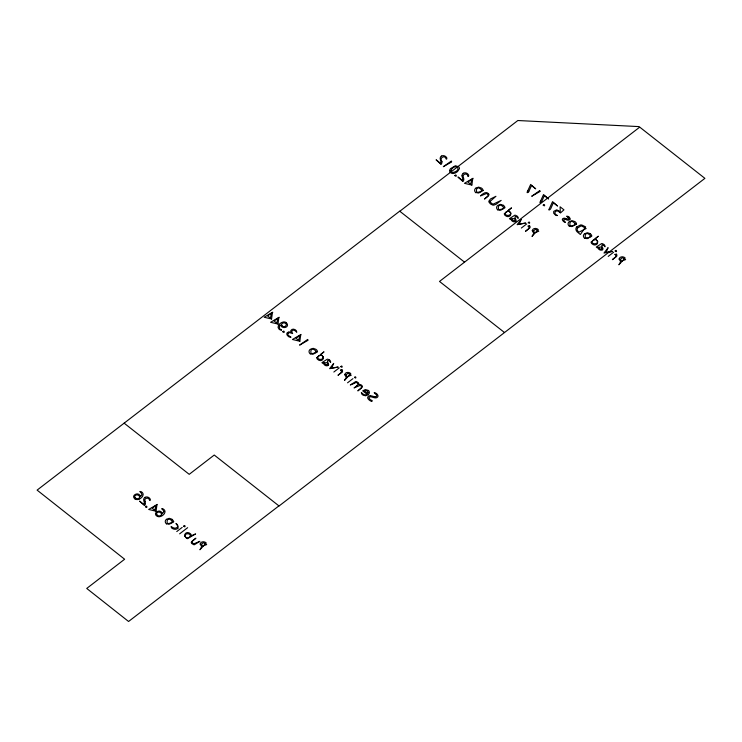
<?xml version="1.0" encoding="UTF-8"?>
<svg xmlns="http://www.w3.org/2000/svg" width="742" height="742" viewBox="0 0 742 742"><rect width="100%" height="100%" fill="white"/><g stroke="black" fill="none" stroke-linecap="round" stroke-linejoin="round"><path stroke-width="1.11" d="M361.428 392.481L361.419 392.648A3.515 2.68 11.6 0 0 362.421 394.707A4.842 3.691 11.6 0 0 362.745 394.948L365.491 395.811L368.097 394.79M277.007 322.353L277.796 318.188L274.086 321.045L276.942 323.169M470.892 183.376L471.671 179.221L467.97 182.078L470.818 184.313M270.561 317.557L271.368 313.143L267.658 315.99L270.505 318.235M298.85 339.864L299.657 335.384L295.956 338.241L298.803 340.476M324.402 362.968L326.879 362.578A3.432 2.616 11.6 0 1 327.612 363.58A1.475 1.122 11.6 0 1 327.074 364.443M511.906 218.983L514.382 218.593M598.766 247.346L601.243 246.956A3.432 2.616 11.6 0 1 601.975 247.967M166.7 523.843L171.959 522.86L173.674 521.709M317.455 351.727L315.74 352.877L310.49 353.86M483.042 190.508L481.326 191.659L476.076 192.642M576.478 224.047L574.762 225.197L569.504 226.18M358.674 384.681L358.785 383.846A2.736 2.078 11.6 0 0 358.238 382.659L356.559 381.611A2.059 1.567 11.6 0 0 355.78 381.527L350.307 384.977L354.37 383.336M528.703 191.751L531.513 185.546L535.696 188.839L530.669 184.443L527.71 190.963M540.63 200.98L543.524 194.552L548.551 198.949L544.368 195.656L541.558 201.861A2.894 2.207 11.6 0 1 539.99 202.761A5.75 4.378 11.6 0 1 540.547 201.063M577.647 227.942L580.773 226.078A3.209 2.439 11.6 0 1 581.951 226.106L586.143 228.536L578.936 232.144L578.213 231.504A4.192 3.191 11.6 0 1 577.545 227.887M576.757 226.941L580.383 225.002A4.1 3.126 11.6 0 1 581.895 225.039L585.614 226.867L580.355 234.518L577.044 231.745A5.528 4.211 11.6 0 1 576.692 226.913M177.811 528.378C179.61 526.625 173.563 521.515 176.976 524.251A3.098 2.365 11.6 0 1 176.939 527.506A3.098 2.365 11.6 0 1 172.84 527.525A5.695 4.341 11.6 0 0 171.003 526.681A4.387 3.339 11.6 0 0 172.283 528.211M328.075 365.259L328.391 364.943A2.05 1.558 11.6 0 0 328.632 364.396C328.307 363.051 325.942 359.685 328.91 360.677A11.241 8.561 11.6 0 1 330.626 362.384L330.598 361.697A3.348 2.551 11.6 0 0 329.578 360.037M515.588 221.274L515.903 220.968A2.05 1.558 11.6 0 0 516.135 220.42C515.82 219.066 513.455 215.699 516.423 216.701A11.241 8.561 11.6 0 1 518.139 218.398L518.111 217.721A3.348 2.551 11.6 0 0 517.081 216.061L515.505 215.282A2.096 1.595 11.6 0 0 514.735 215.226L509.439 218.677L510.394 219.428L511.238 218.779L511.182 219.4A2.653 2.022 11.6 0 0 511.85 220.745L511.98 220.866A2.597 1.976 11.6 0 0 515.746 221.431M602.439 249.637L602.754 249.331A2.05 1.558 11.6 0 0 602.996 248.774C602.671 247.429 600.315 244.062 603.274 245.064M342.248 371.965L337.981 375.285L341.441 372.456L341.255 370.536A1.707 1.298 11.6 0 0 340.365 370.082L341.895 369.804M616.621 256.342L612.354 259.672L615.814 256.843L615.619 254.923A1.707 1.298 11.6 0 0 614.728 254.46L616.268 254.191M333.844 372.03L339.242 367.865M521.348 228.044L526.755 223.88M347.553 382.807L352.951 378.643M357.143 385.552L354.064 387.927L359.759 385.552A1.447 1.104 11.6 0 1 360.482 385.654L360.835 385.812A2.393 1.827 11.6 0 1 361.178 386.044M360.9 388.511L357.82 390.886L362.421 386.749A2.68 2.041 11.6 0 0 361.753 385.386A2.458 1.874 11.6 0 0 358.636 384.634M176.763 531.56L182.161 527.395M179.647 533.832L187.652 527.664M504.439 332.49L439.505 281.441L639.734 127.132L704.9 178.358L279.057 505.998L214.243 455.041L189.219 474.333L124.137 423.163M608.208 256.407L613.606 252.243M399.697 211.164L37.1 490.119L124.628 559.236L86.731 588.443L128.57 621.481L278.918 505.886M475.956 188.116L478.581 187.114L481.419 188.051A4.304 3.274 11.6 0 1 483.135 190.508M166.579 519.317L169.204 518.315L172.051 519.252M569.383 221.654L572.008 220.652L574.855 221.58A4.304 3.274 11.6 0 1 576.571 224.047M584.733 233.721L587.358 232.719L590.205 233.647M288.462 333.13L289.055 332.796A2.17 1.651 11.6 0 1 289.742 332.657L292.654 333.557L291.745 331.683A2.133 1.623 11.6 0 1 291.958 331.025L293.201 330.19A1.456 1.113 11.6 0 1 293.906 330.181L295.233 330.83A15.721 11.974 11.6 0 1 296.763 332.231C296.865 329.402 292.2 327.927 290.938 330.422A2.486 1.892 11.6 0 0 290.808 331.284L291.346 332.453L288.694 331.822L286.866 333.13L286.913 334.818L288.369 336.478A3.144 2.393 11.6 0 0 290.994 337.193A17.409 13.254 11.6 0 1 288.926 335.764A2.541 1.929 11.6 0 1 288.221 333M138.81 499.273L138.402 499.394A3.422 2.606 11.6 0 1 134.988 498.976M498.003 209.884L503.252 208.901L504.968 207.751A4.304 3.274 11.6 0 0 503.317 205.321M584.854 238.247L590.113 237.264L591.819 236.114A4.304 3.274 11.6 0 0 590.168 233.684M639.057 126.604L517.842 120.519L399.808 211.257L464.538 262.149M373.931 396.562L372.929 396.274A14.961 11.39 11.6 0 0 371.659 395.931A5.315 4.044 11.6 0 0 370.462 395.746M566.934 218.964L566.294 218.723A10.128 7.708 11.6 0 0 565.302 218.38A3.348 2.551 11.6 0 0 564.439 218.213A2.031 1.549 11.6 0 0 562.9 218.686L562.807 218.769A1.892 1.447 11.6 0 0 562.492 219.298M529.408 225.828L527.868 226.125A1.707 1.298 11.6 0 1 528.749 226.57L528.953 228.48L525.494 231.309L529.76 227.98A2.449 1.864 11.6 0 0 529.519 225.763M487.457 193.931L486.919 193.671A1.465 1.113 11.6 0 0 486.353 193.569L480.491 195.925C482.207 194.246 485.852 190.88 488.329 193.504A2.857 2.17 11.6 0 1 489.052 194.933L484.489 199.06L487.568 196.686A2.476 1.883 11.6 0 0 487.587 193.838M135.035 498.93C130.49 495.897 137.799 491.519 140.006 495.433A2.606 1.985 11.6 0 1 140.377 496.704L141.963 494.71L141.054 492.642A11.77 8.969 11.6 0 1 139.802 491.492L140.618 491.547A2.152 1.642 11.6 0 1 141.36 491.807L141.991 492.252A3.877 2.949 11.6 0 1 142.909 493.439A4.211 3.209 11.6 0 1 143.113 494.766L142.659 496.166A8.496 6.474 11.6 0 1 141.917 497.168L141.314 497.752A12.428 9.47 11.6 0 1 140.646 498.29A8.422 6.409 11.6 0 1 138.819 499.292M286.254 322.64L285.93 322.427A3.079 2.347 11.6 0 0 283.388 321.963C280.272 322.269 275.792 326.74 279.363 329.402M503.345 205.284L500.507 204.356L497.882 205.358A4.266 3.246 11.6 0 0 497.817 210.014M192.697 543.153L193.439 543.571A1.54 1.169 11.6 0 0 194.209 543.673L199.895 541.335L194.404 544.73A2.207 1.688 11.6 0 1 193.579 544.628L191.826 543.543A2.597 1.976 11.6 0 1 191.278 542.161L195.897 538.191L192.79 540.593A2.43 1.846 11.6 0 0 192.549 543.237M329.559 360.055L327.992 359.267A2.096 1.595 11.6 0 0 327.222 359.211L321.926 362.662L322.881 363.413L323.725 362.764L323.67 363.376A2.653 2.022 11.6 0 0 324.337 364.73L324.467 364.851A2.597 1.976 11.6 0 0 328.233 365.407M440.256 163.082L436.101 159.808L440.85 164.167M559.44 212.101C556.046 208.558 552.271 213.817 557.465 215.514A2.541 1.938 11.6 0 1 555.554 215.152L553.68 213.242L553.717 211.359L556.695 209.828L560.284 211.628L560.089 206.795L563.948 209.828L560.442 212.982L559.728 212.351M281.496 330.023C278.371 329.402 279.122 324.263 280.764 325.07A2.402 1.827 11.6 0 0 281.023 325.914L281.459 326.452M462.72 181.363L457.962 177.004L462.127 180.269A2.393 1.818 11.6 0 0 462.758 179.082A6.01 4.582 11.6 0 0 462.618 178.312L462.303 177.05A10.75 8.181 11.6 0 1 462.071 175.817M144.338 505.478L139.579 501.119L143.744 504.384A2.393 1.818 11.6 0 0 144.375 503.197A6.01 4.582 11.6 0 0 144.236 502.427L143.92 501.165A10.75 8.181 11.6 0 1 143.688 499.932A4.406 3.358 11.6 0 1 144.866 497.483M144.783 497.4A3.237 2.458 11.6 0 1 149.235 497.91A5.825 4.433 11.6 0 1 149.55 498.197L150.348 499.31L150.134 500.498A1.002 0.761 11.6 0 1 149.587 500.266C149.253 496.611 143.225 498.012 145.042 501.406M145.005 501.267L145.339 502.742A4.777 3.636 11.6 0 1 144.495 505.59M467.989 176.114C467.349 172.45 461.172 173.656 463.722 178.627A4.777 3.636 11.6 0 1 462.878 181.475M441.852 161.441C438.939 157.833 445.07 154.475 446.118 158.918A1.002 0.761 11.6 0 0 446.647 159.15L446.87 158L446.063 156.896A5.825 4.433 11.6 0 0 445.729 156.608A3.237 2.458 11.6 0 0 441.295 156.089M441.917 161.431A4.777 3.636 11.6 0 1 441.008 164.279M440.275 163.092A2.393 1.818 11.6 0 0 440.896 161.895A6.01 4.582 11.6 0 0 440.748 161.116L440.442 159.855A10.75 8.181 11.6 0 1 440.201 158.621A4.406 3.358 11.6 0 1 441.379 156.172M462.043 175.817A4.406 3.358 11.6 0 1 463.249 173.368M463.166 173.276A3.237 2.458 11.6 0 1 467.618 173.795A5.825 4.433 11.6 0 1 467.933 174.082L468.731 175.195L468.517 176.383A1.002 0.761 11.6 0 1 467.97 176.151M475.891 192.772A4.266 3.246 11.6 0 1 475.91 188.069M514.364 218.612A3.432 2.616 11.6 0 1 515.124 219.604A1.475 1.122 11.6 0 1 514.586 220.467M514.725 220.652A1.734 1.317 11.6 0 1 512.184 219.048M166.523 523.973A4.266 3.246 11.6 0 1 166.533 519.27M171.94 519.428A4.266 3.246 11.6 0 1 173.665 521.839M177.848 528.397A4.025 3.07 11.6 0 1 172.144 528.323M282.248 325.877A2.17 1.651 11.6 0 1 282.136 323.577C283.741 321.629 288.128 323.855 285.707 325.961A2.551 1.948 11.6 0 1 282.081 326.026M286.143 322.742A3.654 2.782 11.6 0 1 286.607 326.832A3.654 2.782 11.6 0 1 281.357 326.526M281.487 330.005A2.662 2.031 11.6 0 1 279.326 329.429M310.304 353.999A4.266 3.246 11.6 0 1 310.323 349.287L313.18 348.332L315.842 349.269A4.304 3.274 11.6 0 1 317.548 351.727M327.213 364.637A1.734 1.317 11.6 0 1 324.671 363.023M342.006 369.748A2.449 1.864 11.6 0 1 342.183 371.918M354.426 383.373A3.979 3.033 11.6 0 1 355.854 382.547M361.419 385.951A2.439 1.855 11.6 0 1 360.807 388.391M357.57 383.002A2.421 1.836 11.6 0 1 357.032 385.432M355.872 382.52A1.688 1.289 11.6 0 1 357.366 383.095M362.921 394.234A2.903 2.207 11.6 0 0 366.956 394.188L362.708 390.849L365.37 389.559L368.051 390.32A4.498 3.422 11.6 0 1 368.347 390.552M368.542 390.45A4.09 3.116 11.6 0 1 368.023 394.716M363.079 394.085A11.622 8.848 11.6 0 1 361.437 392.481M370.462 395.755A3.293 2.504 11.6 0 0 369.386 395.829A2.551 1.938 11.6 0 0 368.57 396.2A3.766 2.866 11.6 0 0 368.208 396.488L367.754 397.193A2.718 2.068 11.6 0 0 367.772 398.194A3.905 2.977 11.6 0 0 368.375 399.205A7.077 5.389 11.6 0 0 369.395 400.179A7.429 5.658 11.6 0 0 371.306 401.274A2.523 1.92 11.6 0 0 371.909 401.487L372.196 400.541A5.472 4.164 11.6 0 1 370.045 399.437L368.969 398.009A1.438 1.094 11.6 0 1 369.089 397.48L369.423 397.128A1.567 1.196 11.6 0 1 370.1 396.831A2.3 1.753 11.6 0 1 370.926 396.84A5.602 4.266 11.6 0 1 371.909 397.053L373.041 397.378A17.808 13.56 11.6 0 0 374.256 397.703A4.832 3.682 11.6 0 0 375.369 397.87A2.857 2.18 11.6 0 0 376.37 397.786A2.764 2.105 11.6 0 0 377.381 397.23L377.604 397.026A2.393 1.827 11.6 0 0 377.919 396.451A2.94 2.245 11.6 0 0 377.891 395.449A4.081 3.107 11.6 0 0 377.428 394.558A5.732 4.359 11.6 0 0 376.389 393.501L375.127 392.815A2.393 1.827 11.6 0 0 374.153 392.666L375.684 394.197A4.257 3.237 11.6 0 1 376.268 394.753A2.096 1.595 11.6 0 1 376.732 395.95A1.438 1.094 11.6 0 1 376.398 396.413A1.762 1.345 11.6 0 1 374.96 396.803M374.96 396.794A5.528 4.211 11.6 0 1 373.931 396.562M528.74 191.77A2.894 2.207 11.6 0 1 527.135 192.66A5.75 4.378 11.6 0 1 527.692 190.954M548.997 209.847A2.894 2.207 11.6 0 0 550.601 208.966L553.384 202.742L557.567 206.035L552.54 201.638L549.581 208.159A5.75 4.378 11.6 0 0 549.024 209.865M562.325 219.289A3.534 2.69 11.6 0 0 563.725 221.524A5.955 4.535 11.6 0 0 564.245 222.006C567.593 223.62 562.928 220.643 563.883 219.446A1.011 0.77 11.6 0 1 564.356 219.242A2.56 1.948 11.6 0 1 565.627 219.502L566.183 219.678A9.498 7.234 11.6 0 0 567.268 220.049A2.309 1.753 11.6 0 0 569.522 219.827A1.966 1.493 11.6 0 0 569.939 219.094M568.715 219.075A1.781 1.354 11.6 0 1 566.953 218.936M568.075 217.508A1.521 1.159 11.6 0 1 568.762 218.964M568.131 217.434A30.923 23.549 11.6 0 1 566.665 216.2L568.084 216.404A2.05 1.558 11.6 0 1 568.734 216.766M568.678 216.831A3.348 2.551 11.6 0 1 570.06 219.113M569.318 226.31A4.266 3.246 11.6 0 1 569.337 221.608M584.668 238.377A4.266 3.246 11.6 0 1 584.687 233.674M602.012 247.976A1.475 1.122 11.6 0 1 601.447 248.83M601.577 249.015A1.734 1.317 11.6 0 1 599.044 247.411M603.283 245.055A11.241 8.561 11.6 0 1 604.999 246.761L604.962 246.084A3.348 2.551 11.6 0 0 603.942 244.424L602.356 243.645A2.096 1.595 11.6 0 0 601.586 243.589L596.29 247.04L597.245 247.791L598.089 247.142L598.043 247.763A2.653 2.022 11.6 0 0 598.701 249.108L598.831 249.229A2.597 1.976 11.6 0 0 602.606 249.794M616.37 254.126A2.449 1.864 11.6 0 1 616.546 256.305M172.45 521.468C165.512 530.734 165.067 512.963 172.45 521.468M316.231 351.485C309.247 360.76 308.82 342.98 316.231 351.485M481.818 190.267C474.861 199.533 474.416 181.762 481.818 190.267M503.744 207.51C496.75 216.775 496.333 199.004 503.744 207.51M575.254 223.806C568.335 233.062 567.834 215.291 575.254 223.806M590.604 235.873C583.648 245.138 583.184 227.367 590.604 235.873M163.852 511.553L162.238 513.9A2.606 1.985 11.6 0 0 161.877 512.62C159.66 508.678 152.37 513.158 156.896 516.126A3.422 2.606 11.6 0 0 160.253 516.571L160.68 516.469A8.422 6.409 11.6 0 0 162.507 515.477A12.428 9.47 11.6 0 0 163.184 514.948L163.787 514.364A8.496 6.474 11.6 0 0 164.52 513.362L164.984 511.961A4.211 3.209 11.6 0 0 164.77 510.635A3.877 2.949 11.6 0 0 163.861 509.448L163.231 509.003A2.152 1.642 11.6 0 0 162.489 508.734L161.663 508.687A11.77 8.969 11.6 0 0 162.915 509.837L163.852 511.553M307.874 340.151L307.466 340.615A5.296 4.035 11.6 0 1 307.095 340.819L299.601 345.113L307.698 339.437A6.752 5.138 11.6 0 0 307.847 340.022L307.874 340.151M451.59 161.737L451.257 162.155A5.296 4.035 11.6 0 1 450.811 162.405L443.326 166.7L451.414 161.023A6.752 5.138 11.6 0 0 451.563 161.617L451.59 161.737M539.963 191.297L539.555 191.761A5.296 4.035 11.6 0 1 539.184 191.965L531.699 196.259L539.796 190.573A6.752 5.138 11.6 0 0 539.935 191.167L539.963 191.297M183.719 526.161C185.917 528.48 185.222 523.926 183.719 526.124M340.801 366.631C343.045 368.95 342.229 364.35 340.801 366.631M354.509 377.409C356.781 379.7 355.854 375.192 354.518 377.344M528.313 222.646C530.576 224.956 529.64 220.42 528.313 222.619M615.164 251.009C617.409 253.291 616.602 248.839 615.174 250.944M156.052 511.229L148.66 509.457L157.248 504.43A17.001 12.948 11.6 0 0 156.84 505.552L156.052 511.229M271.544 319.004L264.152 317.233L272.731 312.206A17.001 12.948 11.6 0 0 272.333 313.328L271.544 319.004M277.972 324.059L270.58 322.288L279.159 317.261A17.001 12.948 11.6 0 0 278.76 318.383L277.972 324.059M299.842 341.255L292.441 339.484L301.029 334.447A17.001 12.948 11.6 0 0 300.631 335.57L299.842 341.255M471.856 185.083L464.455 183.311L473.044 178.284A17.001 12.948 11.6 0 0 472.645 179.406L471.856 185.083M184.795 536.114L186.455 538.015L189.099 537.431A11.547 8.793 11.6 0 0 189.618 537.06C192.725 533.683 185.008 532.07 184.795 536.114M145.469 506.795C147.741 509.207 147.111 504.486 145.478 506.73M282.832 331.757C285.216 334.169 284.297 329.355 282.832 331.757M454.846 175.594C457.146 178.024 456.469 173.22 454.846 175.594M543.218 205.154C545.611 207.575 544.619 202.77 543.218 205.154M201.434 544.34L202.575 546.149L206.703 544.563L203.707 542.801A1.716 1.308 11.6 0 0 203.076 542.819L201.434 544.34M346.013 374.979L347.145 376.788L351.272 375.202L348.286 373.439A1.716 1.308 11.6 0 0 347.655 373.458L346.013 374.979M533.526 230.994L534.657 232.812L538.785 231.226L535.798 229.454A1.716 1.308 11.6 0 0 535.168 229.482L533.535 230.91M620.377 259.357L621.518 261.175L625.645 259.589L622.649 257.817A1.716 1.308 11.6 0 0 622.019 257.845L620.377 259.357M368.199 392.332L367.633 393.585L364.415 391.053L366.761 390.598L368.199 392.332M200.164 544.016L201.694 546.706L199.932 549.776L206.183 542.912C204.495 541.159 200.692 541.289 200.164 544.016M344.742 374.654L346.273 377.344L344.511 380.414L350.762 373.551C349.074 371.798 345.262 371.928 344.742 374.654M532.255 230.679L533.786 233.368L532.023 236.438L538.275 229.575C536.587 227.822 532.775 227.942 532.255 230.679M619.106 259.041L620.637 261.731L618.874 264.801L625.126 257.938C623.438 256.185 619.635 256.305 619.106 259.041M323.28 357.05C323.122 361.066 315.276 359.49 318.439 356.114A12.002 9.136 11.6 0 1 318.967 355.733L321.601 355.149L323.28 357.05M510.793 213.065C510.626 217.081 502.798 215.514 505.951 212.138A12.002 9.136 11.6 0 1 506.471 211.758L509.105 211.173L510.793 213.065M597.653 241.428C597.477 245.435 589.649 243.886 592.802 240.501A12.002 9.136 11.6 0 1 593.331 240.12L595.965 239.536L597.653 241.428M155.097 509.457L155.022 510.459L152.175 508.224L155.876 505.367L155.097 509.392M191.167 535.381L191.093 535.891L195.61 533.925L187.42 538.72C181.688 535.297 186.548 530.094 190.555 533.85A2.959 2.254 11.6 0 1 191.176 535.214L191.167 535.381M316.871 357.635L316.853 357.792A2.875 2.189 11.6 0 0 317.353 359.165C321.23 363.163 326.61 358.015 320.674 354.426L323.994 351.829L316.871 357.635M504.384 213.659L504.365 213.817A2.875 2.189 11.6 0 0 504.866 215.189C508.743 219.178 514.123 214.039 508.187 210.45L511.507 207.853L504.384 213.659M591.235 242.022L591.216 242.18A2.875 2.189 11.6 0 0 591.717 243.543C595.594 247.54 600.974 242.402 595.038 238.813L598.358 236.216L591.235 242.022M449.624 170.456L449.606 170.614A3.181 2.421 11.6 0 0 450.385 172.441A3.886 2.959 11.6 0 0 450.858 172.821L451.015 172.932A3.042 2.319 11.6 0 0 453.427 173.498L454.883 173.155A7.874 5.992 11.6 0 0 455.755 172.747A12.03 9.164 11.6 0 0 456.868 172.042A16.194 12.336 11.6 0 0 457.564 171.495L459.456 168.638A3.163 2.412 11.6 0 0 458.667 166.802L455.402 165.735L450.644 168.545A8.153 6.205 11.6 0 0 450.097 169.259L449.624 170.456M490.156 201.37L490.128 201.583A2.17 1.651 11.6 0 0 490.249 202.214L492.502 203.967A2.245 1.707 11.6 0 0 493.337 204.078L501.175 200.405L496.166 204.245L493.866 205.126A3.098 2.356 11.6 0 1 492.725 205.07L490.443 203.939L488.959 202.074A3.228 2.458 11.6 0 1 488.885 201.147L490.453 198.995L495.944 196.287L490.156 201.37M450.756 170.669L451.804 172.339A1.753 1.336 11.6 0 0 452.564 172.552C463.249 170.567 455.569 161.784 450.756 170.669M333.631 363.45L331.711 368.051L338.194 367.04L329.596 368.691L333.631 363.45M521.144 219.474L519.224 224.075L525.707 223.054L517.109 224.705L521.144 219.474M607.995 247.837L606.075 252.428L612.558 251.417L603.96 253.068L607.995 247.837M135.545 498.105A2.476 1.892 11.6 0 0 139.57 497.372A2.476 1.892 11.6 0 0 136.352 494.933A2.476 1.892 11.6 0 0 135.545 498.105M157.406 515.3A2.476 1.892 11.6 0 0 161.441 514.568A2.476 1.892 11.6 0 0 158.222 512.128A2.476 1.892 11.6 0 0 157.406 515.3"/></g></svg>
